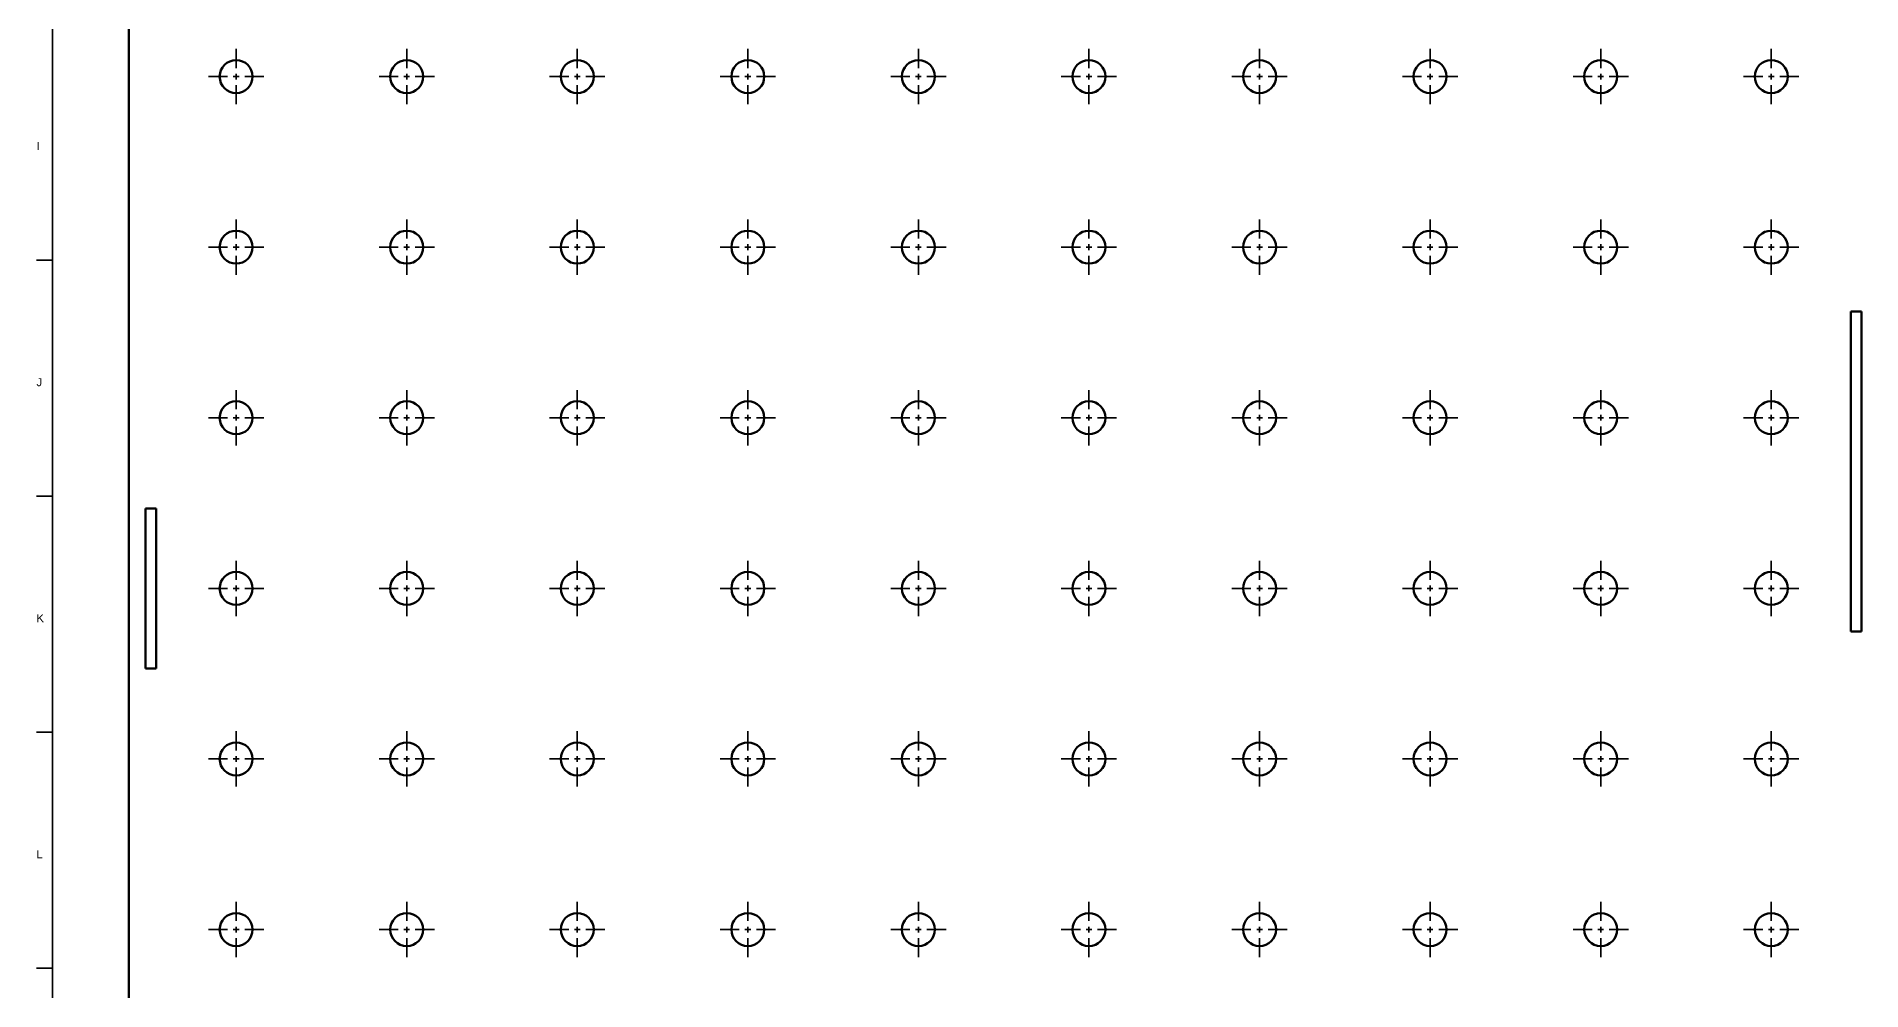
# Model space of a CAD drawing. Header units: millimetres. Extents: x 0 to 1200, y 0 to 1200.
# Drawn here: x 15 to 585, y 298 to 596 of the extents above; entities that cross this region are included whole.
import ezdxf

# ---------------------------------------------------------------- set-up
doc = ezdxf.new("R2010")
doc.units = ezdxf.units.MM
doc.header["$LTSCALE"] = 0.75
doc.linetypes.add('CENTER2', pattern=[28.575, 19.05, -3.175, 3.175, -3.175])
for name, color, linetype, lineweight in [('BORDER', 7, 'Continuous', 35), ('Smart Centers', 7, 'CENTER2', 35), ('Visible', 7, 'Continuous', 70)]:
    doc.layers.add(name, color=color, linetype=linetype, lineweight=lineweight)
doc.styles.get("Standard").update_dxf_attribs({"font": 'arial.ttf'})

# ---------------------------------------------------------------- blocks, each defined once
blk = doc.blocks.new('*U9')
at = {"layer": 'Smart Centers', "color": 0, "ltscale": 0.75, "transparency": 16777216}
for p, q in [((0, 2.678906), (0, 8.65)), ((-8.65, 0), (-2.678906, 0)), ((2.678906, 0), (8.65, 0)), ((0, -8.65), (0, -2.678906))]:
    blk.add_line(p, q, dxfattribs=at)
at = {"layer": 'Smart Centers', "color": 0, "linetype": 'Continuous', "ltscale": 0.75, "transparency": 16777216}
for p, q in [((-0.892969, 0), (0.892969, 0)), ((0, -0.892969), (0, 0.892969))]:
    blk.add_line(p, q, dxfattribs=at)
blk = doc.blocks.new('*U10')
at = {"layer": 'Smart Centers', "color": 0, "ltscale": 0.75, "transparency": 16777216}
for p, q in [((0, 2.678906), (0, 8.65)), ((-8.65, 0), (-2.678906, 0)), ((2.678906, 0), (8.65, 0)), ((0, -8.65), (0, -2.678906))]:
    blk.add_line(p, q, dxfattribs=at)
at = {"layer": 'Smart Centers', "color": 0, "linetype": 'Continuous', "ltscale": 0.75, "transparency": 16777216}
for p, q in [((-0.892969, 0), (0.892969, 0)), ((0, -0.892969), (0, 0.892969))]:
    blk.add_line(p, q, dxfattribs=at)
blk = doc.blocks.new('*U17')
at = {"layer": 'Smart Centers', "color": 0, "ltscale": 0.75, "transparency": 16777216}
for p, q in [((0, 2.678906), (0, 8.65)), ((-8.65, 0), (-2.678906, 0)), ((2.678906, 0), (8.65, 0)), ((0, -8.65), (0, -2.678906))]:
    blk.add_line(p, q, dxfattribs=at)
at = {"layer": 'Smart Centers', "color": 0, "linetype": 'Continuous', "ltscale": 0.75, "transparency": 16777216}
for p, q in [((-0.892969, 0), (0.892969, 0)), ((0, -0.892969), (0, 0.892969))]:
    blk.add_line(p, q, dxfattribs=at)
blk = doc.blocks.new('*U34')
at = {"layer": 'Smart Centers', "color": 0, "ltscale": 0.75, "transparency": 16777216}
for p, q in [((0, 2.678906), (0, 8.65)), ((-8.65, 0), (-2.678906, 0)), ((2.678906, 0), (8.65, 0)), ((0, -8.65), (0, -2.678906))]:
    blk.add_line(p, q, dxfattribs=at)
at = {"layer": 'Smart Centers', "color": 0, "linetype": 'Continuous', "ltscale": 0.75, "transparency": 16777216}
for p, q in [((-0.892969, 0), (0.892969, 0)), ((0, -0.892969), (0, 0.892969))]:
    blk.add_line(p, q, dxfattribs=at)
blk = doc.blocks.new('*U56')
at = {"layer": 'Smart Centers', "color": 0, "ltscale": 0.75, "transparency": 16777216}
for p, q in [((0, 2.678906), (0, 8.65)), ((-8.65, 0), (-2.678906, 0)), ((2.678906, 0), (8.65, 0)), ((0, -8.65), (0, -2.678906))]:
    blk.add_line(p, q, dxfattribs=at)
at = {"layer": 'Smart Centers', "color": 0, "linetype": 'Continuous', "ltscale": 0.75, "transparency": 16777216}
for p, q in [((-0.892969, 0), (0.892969, 0)), ((0, -0.892969), (0, 0.892969))]:
    blk.add_line(p, q, dxfattribs=at)
blk = doc.blocks.new('*U62')
at = {"layer": 'Smart Centers', "color": 0, "ltscale": 0.75, "transparency": 16777216}
for p, q in [((0, 2.678906), (0, 8.65)), ((-8.65, 0), (-2.678906, 0)), ((2.678906, 0), (8.65, 0)), ((0, -8.65), (0, -2.678906))]:
    blk.add_line(p, q, dxfattribs=at)
at = {"layer": 'Smart Centers', "color": 0, "linetype": 'Continuous', "ltscale": 0.75, "transparency": 16777216}
for p, q in [((-0.892969, 0), (0.892969, 0)), ((0, -0.892969), (0, 0.892969))]:
    blk.add_line(p, q, dxfattribs=at)
blk = doc.blocks.new('*U83')
at = {"layer": 'Smart Centers', "color": 0, "ltscale": 0.75, "transparency": 16777216}
for p, q in [((0, 2.678906), (0, 8.65)), ((-8.65, 0), (-2.678906, 0)), ((2.678906, 0), (8.65, 0)), ((0, -8.65), (0, -2.678906))]:
    blk.add_line(p, q, dxfattribs=at)
at = {"layer": 'Smart Centers', "color": 0, "linetype": 'Continuous', "ltscale": 0.75, "transparency": 16777216}
for p, q in [((-0.892969, 0), (0.892969, 0)), ((0, -0.892969), (0, 0.892969))]:
    blk.add_line(p, q, dxfattribs=at)
blk = doc.blocks.new('*U84')
at = {"layer": 'Smart Centers', "color": 0, "ltscale": 0.75, "transparency": 16777216}
for p, q in [((0, 2.678906), (0, 8.65)), ((-8.65, 0), (-2.678906, 0)), ((2.678906, 0), (8.65, 0)), ((0, -8.65), (0, -2.678906))]:
    blk.add_line(p, q, dxfattribs=at)
at = {"layer": 'Smart Centers', "color": 0, "linetype": 'Continuous', "ltscale": 0.75, "transparency": 16777216}
for p, q in [((-0.892969, 0), (0.892969, 0)), ((0, -0.892969), (0, 0.892969))]:
    blk.add_line(p, q, dxfattribs=at)
blk = doc.blocks.new('*U89')
at = {"layer": 'Smart Centers', "color": 0, "ltscale": 0.75, "transparency": 16777216}
for p, q in [((0, 2.678906), (0, 8.65)), ((-8.65, 0), (-2.678906, 0)), ((2.678906, 0), (8.65, 0)), ((0, -8.65), (0, -2.678906))]:
    blk.add_line(p, q, dxfattribs=at)
at = {"layer": 'Smart Centers', "color": 0, "linetype": 'Continuous', "ltscale": 0.75, "transparency": 16777216}
for p, q in [((-0.892969, 0), (0.892969, 0)), ((0, -0.892969), (0, 0.892969))]:
    blk.add_line(p, q, dxfattribs=at)
blk = doc.blocks.new('*U93')
at = {"layer": 'Smart Centers', "color": 0, "ltscale": 0.75, "transparency": 16777216}
for p, q in [((0, 2.678906), (0, 8.65)), ((-8.65, 0), (-2.678906, 0)), ((2.678906, 0), (8.65, 0)), ((0, -8.65), (0, -2.678906))]:
    blk.add_line(p, q, dxfattribs=at)
at = {"layer": 'Smart Centers', "color": 0, "linetype": 'Continuous', "ltscale": 0.75, "transparency": 16777216}
for p, q in [((-0.892969, 0), (0.892969, 0)), ((0, -0.892969), (0, 0.892969))]:
    blk.add_line(p, q, dxfattribs=at)
blk = doc.blocks.new('*U97')
at = {"layer": 'Smart Centers', "color": 0, "ltscale": 0.75, "transparency": 16777216}
for p, q in [((0, 2.678906), (0, 8.65)), ((-8.65, 0), (-2.678906, 0)), ((2.678906, 0), (8.65, 0)), ((0, -8.65), (0, -2.678906))]:
    blk.add_line(p, q, dxfattribs=at)
at = {"layer": 'Smart Centers', "color": 0, "linetype": 'Continuous', "ltscale": 0.75, "transparency": 16777216}
for p, q in [((-0.892969, 0), (0.892969, 0)), ((0, -0.892969), (0, 0.892969))]:
    blk.add_line(p, q, dxfattribs=at)
blk = doc.blocks.new('*U101')
at = {"layer": 'Smart Centers', "color": 0, "ltscale": 0.75, "transparency": 16777216}
for p, q in [((0, 2.678906), (0, 8.65)), ((-8.65, 0), (-2.678906, 0)), ((2.678906, 0), (8.65, 0)), ((0, -8.65), (0, -2.678906))]:
    blk.add_line(p, q, dxfattribs=at)
at = {"layer": 'Smart Centers', "color": 0, "linetype": 'Continuous', "ltscale": 0.75, "transparency": 16777216}
for p, q in [((-0.892969, 0), (0.892969, 0)), ((0, -0.892969), (0, 0.892969))]:
    blk.add_line(p, q, dxfattribs=at)
blk = doc.blocks.new('*U103')
at = {"layer": 'Smart Centers', "color": 0, "ltscale": 0.75, "transparency": 16777216}
for p, q in [((0, 2.678906), (0, 8.65)), ((-8.65, 0), (-2.678906, 0)), ((2.678906, 0), (8.65, 0)), ((0, -8.65), (0, -2.678906))]:
    blk.add_line(p, q, dxfattribs=at)
at = {"layer": 'Smart Centers', "color": 0, "linetype": 'Continuous', "ltscale": 0.75, "transparency": 16777216}
for p, q in [((-0.892969, 0), (0.892969, 0)), ((0, -0.892969), (0, 0.892969))]:
    blk.add_line(p, q, dxfattribs=at)
blk = doc.blocks.new('*U104')
at = {"layer": 'Smart Centers', "color": 0, "ltscale": 0.75, "transparency": 16777216}
for p, q in [((0, 2.678906), (0, 8.65)), ((-8.65, 0), (-2.678906, 0)), ((2.678906, 0), (8.65, 0)), ((0, -8.65), (0, -2.678906))]:
    blk.add_line(p, q, dxfattribs=at)
at = {"layer": 'Smart Centers', "color": 0, "linetype": 'Continuous', "ltscale": 0.75, "transparency": 16777216}
for p, q in [((-0.892969, 0), (0.892969, 0)), ((0, -0.892969), (0, 0.892969))]:
    blk.add_line(p, q, dxfattribs=at)
blk = doc.blocks.new('*U107')
at = {"layer": 'Smart Centers', "color": 0, "ltscale": 0.75, "transparency": 16777216}
for p, q in [((0, 2.678906), (0, 8.65)), ((-8.65, 0), (-2.678906, 0)), ((2.678906, 0), (8.65, 0)), ((0, -8.65), (0, -2.678906))]:
    blk.add_line(p, q, dxfattribs=at)
at = {"layer": 'Smart Centers', "color": 0, "linetype": 'Continuous', "ltscale": 0.75, "transparency": 16777216}
for p, q in [((-0.892969, 0), (0.892969, 0)), ((0, -0.892969), (0, 0.892969))]:
    blk.add_line(p, q, dxfattribs=at)
blk = doc.blocks.new('*U109')
at = {"layer": 'Smart Centers', "color": 0, "ltscale": 0.75, "transparency": 16777216}
for p, q in [((0, 2.678906), (0, 8.65)), ((-8.65, 0), (-2.678906, 0)), ((2.678906, 0), (8.65, 0)), ((0, -8.65), (0, -2.678906))]:
    blk.add_line(p, q, dxfattribs=at)
at = {"layer": 'Smart Centers', "color": 0, "linetype": 'Continuous', "ltscale": 0.75, "transparency": 16777216}
for p, q in [((-0.892969, 0), (0.892969, 0)), ((0, -0.892969), (0, 0.892969))]:
    blk.add_line(p, q, dxfattribs=at)
blk = doc.blocks.new('*U111')
at = {"layer": 'Smart Centers', "color": 0, "ltscale": 0.75, "transparency": 16777216}
for p, q in [((0, 2.678906), (0, 8.65)), ((-8.65, 0), (-2.678906, 0)), ((2.678906, 0), (8.65, 0)), ((0, -8.65), (0, -2.678906))]:
    blk.add_line(p, q, dxfattribs=at)
at = {"layer": 'Smart Centers', "color": 0, "linetype": 'Continuous', "ltscale": 0.75, "transparency": 16777216}
for p, q in [((-0.892969, 0), (0.892969, 0)), ((0, -0.892969), (0, 0.892969))]:
    blk.add_line(p, q, dxfattribs=at)
blk = doc.blocks.new('*U112')
at = {"layer": 'Smart Centers', "color": 0, "ltscale": 0.75, "transparency": 16777216}
for p, q in [((0, 2.678906), (0, 8.65)), ((-8.65, 0), (-2.678906, 0)), ((2.678906, 0), (8.65, 0)), ((0, -8.65), (0, -2.678906))]:
    blk.add_line(p, q, dxfattribs=at)
at = {"layer": 'Smart Centers', "color": 0, "linetype": 'Continuous', "ltscale": 0.75, "transparency": 16777216}
for p, q in [((-0.892969, 0), (0.892969, 0)), ((0, -0.892969), (0, 0.892969))]:
    blk.add_line(p, q, dxfattribs=at)
blk = doc.blocks.new('*U113')
at = {"layer": 'Smart Centers', "color": 0, "ltscale": 0.75, "transparency": 16777216}
for p, q in [((0, 2.678906), (0, 8.65)), ((-8.65, 0), (-2.678906, 0)), ((2.678906, 0), (8.65, 0)), ((0, -8.65), (0, -2.678906))]:
    blk.add_line(p, q, dxfattribs=at)
at = {"layer": 'Smart Centers', "color": 0, "linetype": 'Continuous', "ltscale": 0.75, "transparency": 16777216}
for p, q in [((-0.892969, 0), (0.892969, 0)), ((0, -0.892969), (0, 0.892969))]:
    blk.add_line(p, q, dxfattribs=at)
blk = doc.blocks.new('*U114')
at = {"layer": 'Smart Centers', "color": 0, "ltscale": 0.75, "transparency": 16777216}
for p, q in [((0, 2.678906), (0, 8.65)), ((-8.65, 0), (-2.678906, 0)), ((2.678906, 0), (8.65, 0)), ((0, -8.65), (0, -2.678906))]:
    blk.add_line(p, q, dxfattribs=at)
at = {"layer": 'Smart Centers', "color": 0, "linetype": 'Continuous', "ltscale": 0.75, "transparency": 16777216}
for p, q in [((-0.892969, 0), (0.892969, 0)), ((0, -0.892969), (0, 0.892969))]:
    blk.add_line(p, q, dxfattribs=at)
blk = doc.blocks.new('*U127')
at = {"layer": 'Smart Centers', "color": 0, "ltscale": 0.75, "transparency": 16777216}
for p, q in [((0, 2.678906), (0, 8.65)), ((-8.65, 0), (-2.678906, 0)), ((2.678906, 0), (8.65, 0)), ((0, -8.65), (0, -2.678906))]:
    blk.add_line(p, q, dxfattribs=at)
at = {"layer": 'Smart Centers', "color": 0, "linetype": 'Continuous', "ltscale": 0.75, "transparency": 16777216}
for p, q in [((-0.892969, 0), (0.892969, 0)), ((0, -0.892969), (0, 0.892969))]:
    blk.add_line(p, q, dxfattribs=at)
blk = doc.blocks.new('*U130')
at = {"layer": 'Smart Centers', "color": 0, "ltscale": 0.75, "transparency": 16777216}
for p, q in [((0, 2.678906), (0, 8.65)), ((-8.65, 0), (-2.678906, 0)), ((2.678906, 0), (8.65, 0)), ((0, -8.65), (0, -2.678906))]:
    blk.add_line(p, q, dxfattribs=at)
at = {"layer": 'Smart Centers', "color": 0, "linetype": 'Continuous', "ltscale": 0.75, "transparency": 16777216}
for p, q in [((-0.892969, 0), (0.892969, 0)), ((0, -0.892969), (0, 0.892969))]:
    blk.add_line(p, q, dxfattribs=at)
blk = doc.blocks.new('*U132')
at = {"layer": 'Smart Centers', "color": 0, "ltscale": 0.75, "transparency": 16777216}
for p, q in [((0, 2.678906), (0, 8.65)), ((-8.65, 0), (-2.678906, 0)), ((2.678906, 0), (8.65, 0)), ((0, -8.65), (0, -2.678906))]:
    blk.add_line(p, q, dxfattribs=at)
at = {"layer": 'Smart Centers', "color": 0, "linetype": 'Continuous', "ltscale": 0.75, "transparency": 16777216}
for p, q in [((-0.892969, 0), (0.892969, 0)), ((0, -0.892969), (0, 0.892969))]:
    blk.add_line(p, q, dxfattribs=at)
blk = doc.blocks.new('*U135')
at = {"layer": 'Smart Centers', "color": 0, "ltscale": 0.75, "transparency": 16777216}
for p, q in [((0, 2.678906), (0, 8.65)), ((-8.65, 0), (-2.678906, 0)), ((2.678906, 0), (8.65, 0)), ((0, -8.65), (0, -2.678906))]:
    blk.add_line(p, q, dxfattribs=at)
at = {"layer": 'Smart Centers', "color": 0, "linetype": 'Continuous', "ltscale": 0.75, "transparency": 16777216}
for p, q in [((-0.892969, 0), (0.892969, 0)), ((0, -0.892969), (0, 0.892969))]:
    blk.add_line(p, q, dxfattribs=at)
blk = doc.blocks.new('*U143')
at = {"layer": 'Smart Centers', "color": 0, "ltscale": 0.75, "transparency": 16777216}
for p, q in [((0, 2.678906), (0, 8.65)), ((-8.65, 0), (-2.678906, 0)), ((2.678906, 0), (8.65, 0)), ((0, -8.65), (0, -2.678906))]:
    blk.add_line(p, q, dxfattribs=at)
at = {"layer": 'Smart Centers', "color": 0, "linetype": 'Continuous', "ltscale": 0.75, "transparency": 16777216}
for p, q in [((-0.892969, 0), (0.892969, 0)), ((0, -0.892969), (0, 0.892969))]:
    blk.add_line(p, q, dxfattribs=at)
blk = doc.blocks.new('*U156')
at = {"layer": 'Smart Centers', "color": 0, "ltscale": 0.75, "transparency": 16777216}
for p, q in [((0, 2.678906), (0, 8.65)), ((-8.65, 0), (-2.678906, 0)), ((2.678906, 0), (8.65, 0)), ((0, -8.65), (0, -2.678906))]:
    blk.add_line(p, q, dxfattribs=at)
at = {"layer": 'Smart Centers', "color": 0, "linetype": 'Continuous', "ltscale": 0.75, "transparency": 16777216}
for p, q in [((-0.892969, 0), (0.892969, 0)), ((0, -0.892969), (0, 0.892969))]:
    blk.add_line(p, q, dxfattribs=at)
blk = doc.blocks.new('*U157')
at = {"layer": 'Smart Centers', "color": 0, "ltscale": 0.75, "transparency": 16777216}
for p, q in [((0, 2.678906), (0, 8.65)), ((-8.65, 0), (-2.678906, 0)), ((2.678906, 0), (8.65, 0)), ((0, -8.65), (0, -2.678906))]:
    blk.add_line(p, q, dxfattribs=at)
at = {"layer": 'Smart Centers', "color": 0, "linetype": 'Continuous', "ltscale": 0.75, "transparency": 16777216}
for p, q in [((-0.892969, 0), (0.892969, 0)), ((0, -0.892969), (0, 0.892969))]:
    blk.add_line(p, q, dxfattribs=at)
blk = doc.blocks.new('*U162')
at = {"layer": 'Smart Centers', "color": 0, "ltscale": 0.75, "transparency": 16777216}
for p, q in [((0, 2.678906), (0, 8.65)), ((-8.65, 0), (-2.678906, 0)), ((2.678906, 0), (8.65, 0)), ((0, -8.65), (0, -2.678906))]:
    blk.add_line(p, q, dxfattribs=at)
at = {"layer": 'Smart Centers', "color": 0, "linetype": 'Continuous', "ltscale": 0.75, "transparency": 16777216}
for p, q in [((-0.892969, 0), (0.892969, 0)), ((0, -0.892969), (0, 0.892969))]:
    blk.add_line(p, q, dxfattribs=at)
blk = doc.blocks.new('*U166')
at = {"layer": 'Smart Centers', "color": 0, "ltscale": 0.75, "transparency": 16777216}
for p, q in [((0, 2.678906), (0, 8.65)), ((-8.65, 0), (-2.678906, 0)), ((2.678906, 0), (8.65, 0)), ((0, -8.65), (0, -2.678906))]:
    blk.add_line(p, q, dxfattribs=at)
at = {"layer": 'Smart Centers', "color": 0, "linetype": 'Continuous', "ltscale": 0.75, "transparency": 16777216}
for p, q in [((-0.892969, 0), (0.892969, 0)), ((0, -0.892969), (0, 0.892969))]:
    blk.add_line(p, q, dxfattribs=at)
blk = doc.blocks.new('*U167')
at = {"layer": 'Smart Centers', "color": 0, "ltscale": 0.75, "transparency": 16777216}
for p, q in [((0, 2.678906), (0, 8.65)), ((-8.65, 0), (-2.678906, 0)), ((2.678906, 0), (8.65, 0)), ((0, -8.65), (0, -2.678906))]:
    blk.add_line(p, q, dxfattribs=at)
at = {"layer": 'Smart Centers', "color": 0, "linetype": 'Continuous', "ltscale": 0.75, "transparency": 16777216}
for p, q in [((-0.892969, 0), (0.892969, 0)), ((0, -0.892969), (0, 0.892969))]:
    blk.add_line(p, q, dxfattribs=at)
blk = doc.blocks.new('*U170')
at = {"layer": 'Smart Centers', "color": 0, "ltscale": 0.75, "transparency": 16777216}
for p, q in [((0, 2.678906), (0, 8.65)), ((-8.65, 0), (-2.678906, 0)), ((2.678906, 0), (8.65, 0)), ((0, -8.65), (0, -2.678906))]:
    blk.add_line(p, q, dxfattribs=at)
at = {"layer": 'Smart Centers', "color": 0, "linetype": 'Continuous', "ltscale": 0.75, "transparency": 16777216}
for p, q in [((-0.892969, 0), (0.892969, 0)), ((0, -0.892969), (0, 0.892969))]:
    blk.add_line(p, q, dxfattribs=at)
blk = doc.blocks.new('*U171')
at = {"layer": 'Smart Centers', "color": 0, "ltscale": 0.75, "transparency": 16777216}
for p, q in [((0, 2.678906), (0, 8.65)), ((-8.65, 0), (-2.678906, 0)), ((2.678906, 0), (8.65, 0)), ((0, -8.65), (0, -2.678906))]:
    blk.add_line(p, q, dxfattribs=at)
at = {"layer": 'Smart Centers', "color": 0, "linetype": 'Continuous', "ltscale": 0.75, "transparency": 16777216}
for p, q in [((-0.892969, 0), (0.892969, 0)), ((0, -0.892969), (0, 0.892969))]:
    blk.add_line(p, q, dxfattribs=at)
blk = doc.blocks.new('*U172')
at = {"layer": 'Smart Centers', "color": 0, "ltscale": 0.75, "transparency": 16777216}
for p, q in [((0, 2.678906), (0, 8.65)), ((-8.65, 0), (-2.678906, 0)), ((2.678906, 0), (8.65, 0)), ((0, -8.65), (0, -2.678906))]:
    blk.add_line(p, q, dxfattribs=at)
at = {"layer": 'Smart Centers', "color": 0, "linetype": 'Continuous', "ltscale": 0.75, "transparency": 16777216}
for p, q in [((-0.892969, 0), (0.892969, 0)), ((0, -0.892969), (0, 0.892969))]:
    blk.add_line(p, q, dxfattribs=at)
blk = doc.blocks.new('*U175')
at = {"layer": 'Smart Centers', "color": 0, "ltscale": 0.75, "transparency": 16777216}
for p, q in [((0, 2.678906), (0, 8.65)), ((-8.65, 0), (-2.678906, 0)), ((2.678906, 0), (8.65, 0)), ((0, -8.65), (0, -2.678906))]:
    blk.add_line(p, q, dxfattribs=at)
at = {"layer": 'Smart Centers', "color": 0, "linetype": 'Continuous', "ltscale": 0.75, "transparency": 16777216}
for p, q in [((-0.892969, 0), (0.892969, 0)), ((0, -0.892969), (0, 0.892969))]:
    blk.add_line(p, q, dxfattribs=at)
blk = doc.blocks.new('*U177')
at = {"layer": 'Smart Centers', "color": 0, "ltscale": 0.75, "transparency": 16777216}
for p, q in [((0, 2.678906), (0, 8.65)), ((-8.65, 0), (-2.678906, 0)), ((2.678906, 0), (8.65, 0)), ((0, -8.65), (0, -2.678906))]:
    blk.add_line(p, q, dxfattribs=at)
at = {"layer": 'Smart Centers', "color": 0, "linetype": 'Continuous', "ltscale": 0.75, "transparency": 16777216}
for p, q in [((-0.892969, 0), (0.892969, 0)), ((0, -0.892969), (0, 0.892969))]:
    blk.add_line(p, q, dxfattribs=at)
blk = doc.blocks.new('*U180')
at = {"layer": 'Smart Centers', "color": 0, "ltscale": 0.75, "transparency": 16777216}
for p, q in [((0, 2.678906), (0, 8.65)), ((-8.65, 0), (-2.678906, 0)), ((2.678906, 0), (8.65, 0)), ((0, -8.65), (0, -2.678906))]:
    blk.add_line(p, q, dxfattribs=at)
at = {"layer": 'Smart Centers', "color": 0, "linetype": 'Continuous', "ltscale": 0.75, "transparency": 16777216}
for p, q in [((-0.892969, 0), (0.892969, 0)), ((0, -0.892969), (0, 0.892969))]:
    blk.add_line(p, q, dxfattribs=at)
blk = doc.blocks.new('*U182')
at = {"layer": 'Smart Centers', "color": 0, "ltscale": 0.75, "transparency": 16777216}
for p, q in [((0, 2.678906), (0, 8.65)), ((-8.65, 0), (-2.678906, 0)), ((2.678906, 0), (8.65, 0)), ((0, -8.65), (0, -2.678906))]:
    blk.add_line(p, q, dxfattribs=at)
at = {"layer": 'Smart Centers', "color": 0, "linetype": 'Continuous', "ltscale": 0.75, "transparency": 16777216}
for p, q in [((-0.892969, 0), (0.892969, 0)), ((0, -0.892969), (0, 0.892969))]:
    blk.add_line(p, q, dxfattribs=at)
blk = doc.blocks.new('*U183')
at = {"layer": 'Smart Centers', "color": 0, "ltscale": 0.75, "transparency": 16777216}
for p, q in [((0, 2.678906), (0, 8.65)), ((-8.65, 0), (-2.678906, 0)), ((2.678906, 0), (8.65, 0)), ((0, -8.65), (0, -2.678906))]:
    blk.add_line(p, q, dxfattribs=at)
at = {"layer": 'Smart Centers', "color": 0, "linetype": 'Continuous', "ltscale": 0.75, "transparency": 16777216}
for p, q in [((-0.892969, 0), (0.892969, 0)), ((0, -0.892969), (0, 0.892969))]:
    blk.add_line(p, q, dxfattribs=at)
blk = doc.blocks.new('*U188')
at = {"layer": 'Smart Centers', "color": 0, "ltscale": 0.75, "transparency": 16777216}
for p, q in [((0, 2.678906), (0, 8.65)), ((-8.65, 0), (-2.678906, 0)), ((2.678906, 0), (8.65, 0)), ((0, -8.65), (0, -2.678906))]:
    blk.add_line(p, q, dxfattribs=at)
at = {"layer": 'Smart Centers', "color": 0, "linetype": 'Continuous', "ltscale": 0.75, "transparency": 16777216}
for p, q in [((-0.892969, 0), (0.892969, 0)), ((0, -0.892969), (0, 0.892969))]:
    blk.add_line(p, q, dxfattribs=at)
blk = doc.blocks.new('*U191')
at = {"layer": 'Smart Centers', "color": 0, "ltscale": 0.75, "transparency": 16777216}
for p, q in [((0, 2.678906), (0, 8.65)), ((-8.65, 0), (-2.678906, 0)), ((2.678906, 0), (8.65, 0)), ((0, -8.65), (0, -2.678906))]:
    blk.add_line(p, q, dxfattribs=at)
at = {"layer": 'Smart Centers', "color": 0, "linetype": 'Continuous', "ltscale": 0.75, "transparency": 16777216}
for p, q in [((-0.892969, 0), (0.892969, 0)), ((0, -0.892969), (0, 0.892969))]:
    blk.add_line(p, q, dxfattribs=at)
blk = doc.blocks.new('*U195')
at = {"layer": 'Smart Centers', "color": 0, "ltscale": 0.75, "transparency": 16777216}
for p, q in [((0, 2.678906), (0, 8.65)), ((-8.65, 0), (-2.678906, 0)), ((2.678906, 0), (8.65, 0)), ((0, -8.65), (0, -2.678906))]:
    blk.add_line(p, q, dxfattribs=at)
at = {"layer": 'Smart Centers', "color": 0, "linetype": 'Continuous', "ltscale": 0.75, "transparency": 16777216}
for p, q in [((-0.892969, 0), (0.892969, 0)), ((0, -0.892969), (0, 0.892969))]:
    blk.add_line(p, q, dxfattribs=at)
blk = doc.blocks.new('*U198')
at = {"layer": 'Smart Centers', "color": 0, "ltscale": 0.75, "transparency": 16777216}
for p, q in [((0, 2.678906), (0, 8.65)), ((-8.65, 0), (-2.678906, 0)), ((2.678906, 0), (8.65, 0)), ((0, -8.65), (0, -2.678906))]:
    blk.add_line(p, q, dxfattribs=at)
at = {"layer": 'Smart Centers', "color": 0, "linetype": 'Continuous', "ltscale": 0.75, "transparency": 16777216}
for p, q in [((-0.892969, 0), (0.892969, 0)), ((0, -0.892969), (0, 0.892969))]:
    blk.add_line(p, q, dxfattribs=at)
blk = doc.blocks.new('*U209')
at = {"layer": 'Smart Centers', "color": 0, "ltscale": 0.75, "transparency": 16777216}
for p, q in [((0, 2.678906), (0, 8.65)), ((-8.65, 0), (-2.678906, 0)), ((2.678906, 0), (8.65, 0)), ((0, -8.65), (0, -2.678906))]:
    blk.add_line(p, q, dxfattribs=at)
at = {"layer": 'Smart Centers', "color": 0, "linetype": 'Continuous', "ltscale": 0.75, "transparency": 16777216}
for p, q in [((-0.892969, 0), (0.892969, 0)), ((0, -0.892969), (0, 0.892969))]:
    blk.add_line(p, q, dxfattribs=at)
blk = doc.blocks.new('*U276')
at = {"layer": 'Smart Centers', "color": 0, "ltscale": 0.75, "transparency": 16777216}
for p, q in [((0, 2.678906), (0, 8.65)), ((-8.65, 0), (-2.678906, 0)), ((2.678906, 0), (8.65, 0)), ((0, -8.65), (0, -2.678906))]:
    blk.add_line(p, q, dxfattribs=at)
at = {"layer": 'Smart Centers', "color": 0, "linetype": 'Continuous', "ltscale": 0.75, "transparency": 16777216}
for p, q in [((-0.892969, 0), (0.892969, 0)), ((0, -0.892969), (0, 0.892969))]:
    blk.add_line(p, q, dxfattribs=at)
blk = doc.blocks.new('*U330')
at = {"layer": 'Smart Centers', "color": 0, "ltscale": 0.75, "transparency": 16777216}
for p, q in [((0, 2.678906), (0, 8.65)), ((-8.65, 0), (-2.678906, 0)), ((2.678906, 0), (8.65, 0)), ((0, -8.65), (0, -2.678906))]:
    blk.add_line(p, q, dxfattribs=at)
at = {"layer": 'Smart Centers', "color": 0, "linetype": 'Continuous', "ltscale": 0.75, "transparency": 16777216}
for p, q in [((-0.892969, 0), (0.892969, 0)), ((0, -0.892969), (0, 0.892969))]:
    blk.add_line(p, q, dxfattribs=at)
blk = doc.blocks.new('*U341')
at = {"layer": 'Smart Centers', "color": 0, "ltscale": 0.75, "transparency": 16777216}
for p, q in [((0, 2.678906), (0, 8.65)), ((-8.65, 0), (-2.678906, 0)), ((2.678906, 0), (8.65, 0)), ((0, -8.65), (0, -2.678906))]:
    blk.add_line(p, q, dxfattribs=at)
at = {"layer": 'Smart Centers', "color": 0, "linetype": 'Continuous', "ltscale": 0.75, "transparency": 16777216}
for p, q in [((-0.892969, 0), (0.892969, 0)), ((0, -0.892969), (0, 0.892969))]:
    blk.add_line(p, q, dxfattribs=at)
blk = doc.blocks.new('*U344')
at = {"layer": 'Smart Centers', "color": 0, "ltscale": 0.75, "transparency": 16777216}
for p, q in [((0, 2.678906), (0, 8.65)), ((-8.65, 0), (-2.678906, 0)), ((2.678906, 0), (8.65, 0)), ((0, -8.65), (0, -2.678906))]:
    blk.add_line(p, q, dxfattribs=at)
at = {"layer": 'Smart Centers', "color": 0, "linetype": 'Continuous', "ltscale": 0.75, "transparency": 16777216}
for p, q in [((-0.892969, 0), (0.892969, 0)), ((0, -0.892969), (0, 0.892969))]:
    blk.add_line(p, q, dxfattribs=at)
blk = doc.blocks.new('*U351')
at = {"layer": 'Smart Centers', "color": 0, "ltscale": 0.75, "transparency": 16777216}
for p, q in [((0, 2.678906), (0, 8.65)), ((-8.65, 0), (-2.678906, 0)), ((2.678906, 0), (8.65, 0)), ((0, -8.65), (0, -2.678906))]:
    blk.add_line(p, q, dxfattribs=at)
at = {"layer": 'Smart Centers', "color": 0, "linetype": 'Continuous', "ltscale": 0.75, "transparency": 16777216}
for p, q in [((-0.892969, 0), (0.892969, 0)), ((0, -0.892969), (0, 0.892969))]:
    blk.add_line(p, q, dxfattribs=at)
blk = doc.blocks.new('*U360')
at = {"layer": 'Smart Centers', "color": 0, "ltscale": 0.75, "transparency": 16777216}
for p, q in [((0, 2.678906), (0, 8.65)), ((-8.65, 0), (-2.678906, 0)), ((2.678906, 0), (8.65, 0)), ((0, -8.65), (0, -2.678906))]:
    blk.add_line(p, q, dxfattribs=at)
at = {"layer": 'Smart Centers', "color": 0, "linetype": 'Continuous', "ltscale": 0.75, "transparency": 16777216}
for p, q in [((-0.892969, 0), (0.892969, 0)), ((0, -0.892969), (0, 0.892969))]:
    blk.add_line(p, q, dxfattribs=at)
blk = doc.blocks.new('*U365')
at = {"layer": 'Smart Centers', "color": 0, "ltscale": 0.75, "transparency": 16777216}
for p, q in [((0, 2.678906), (0, 8.65)), ((-8.65, 0), (-2.678906, 0)), ((2.678906, 0), (8.65, 0)), ((0, -8.65), (0, -2.678906))]:
    blk.add_line(p, q, dxfattribs=at)
at = {"layer": 'Smart Centers', "color": 0, "linetype": 'Continuous', "ltscale": 0.75, "transparency": 16777216}
for p, q in [((-0.892969, 0), (0.892969, 0)), ((0, -0.892969), (0, 0.892969))]:
    blk.add_line(p, q, dxfattribs=at)
blk = doc.blocks.new('*U370')
at = {"layer": 'Smart Centers', "color": 0, "ltscale": 0.75, "transparency": 16777216}
for p, q in [((0, 2.678906), (0, 8.65)), ((-8.65, 0), (-2.678906, 0)), ((2.678906, 0), (8.65, 0)), ((0, -8.65), (0, -2.678906))]:
    blk.add_line(p, q, dxfattribs=at)
at = {"layer": 'Smart Centers', "color": 0, "linetype": 'Continuous', "ltscale": 0.75, "transparency": 16777216}
for p, q in [((-0.892969, 0), (0.892969, 0)), ((0, -0.892969), (0, 0.892969))]:
    blk.add_line(p, q, dxfattribs=at)
blk = doc.blocks.new('*U371')
at = {"layer": 'Smart Centers', "color": 0, "ltscale": 0.75, "transparency": 16777216}
for p, q in [((0, 2.678906), (0, 8.65)), ((-8.65, 0), (-2.678906, 0)), ((2.678906, 0), (8.65, 0)), ((0, -8.65), (0, -2.678906))]:
    blk.add_line(p, q, dxfattribs=at)
at = {"layer": 'Smart Centers', "color": 0, "linetype": 'Continuous', "ltscale": 0.75, "transparency": 16777216}
for p, q in [((-0.892969, 0), (0.892969, 0)), ((0, -0.892969), (0, 0.892969))]:
    blk.add_line(p, q, dxfattribs=at)
blk = doc.blocks.new('*U376')
at = {"layer": 'Smart Centers', "color": 0, "ltscale": 0.75, "transparency": 16777216}
for p, q in [((0, 2.678906), (0, 8.65)), ((-8.65, 0), (-2.678906, 0)), ((2.678906, 0), (8.65, 0)), ((0, -8.65), (0, -2.678906))]:
    blk.add_line(p, q, dxfattribs=at)
at = {"layer": 'Smart Centers', "color": 0, "linetype": 'Continuous', "ltscale": 0.75, "transparency": 16777216}
for p, q in [((-0.892969, 0), (0.892969, 0)), ((0, -0.892969), (0, 0.892969))]:
    blk.add_line(p, q, dxfattribs=at)
blk = doc.blocks.new('*U379')
at = {"layer": 'Smart Centers', "color": 0, "ltscale": 0.75, "transparency": 16777216}
for p, q in [((0, 2.678906), (0, 8.65)), ((-8.65, 0), (-2.678906, 0)), ((2.678906, 0), (8.65, 0)), ((0, -8.65), (0, -2.678906))]:
    blk.add_line(p, q, dxfattribs=at)
at = {"layer": 'Smart Centers', "color": 0, "linetype": 'Continuous', "ltscale": 0.75, "transparency": 16777216}
for p, q in [((-0.892969, 0), (0.892969, 0)), ((0, -0.892969), (0, 0.892969))]:
    blk.add_line(p, q, dxfattribs=at)
blk = doc.blocks.new('*U383')
at = {"layer": 'Smart Centers', "color": 0, "ltscale": 0.75, "transparency": 16777216}
for p, q in [((0, 2.678906), (0, 8.65)), ((-8.65, 0), (-2.678906, 0)), ((2.678906, 0), (8.65, 0)), ((0, -8.65), (0, -2.678906))]:
    blk.add_line(p, q, dxfattribs=at)
at = {"layer": 'Smart Centers', "color": 0, "linetype": 'Continuous', "ltscale": 0.75, "transparency": 16777216}
for p, q in [((-0.892969, 0), (0.892969, 0)), ((0, -0.892969), (0, 0.892969))]:
    blk.add_line(p, q, dxfattribs=at)
blk = doc.blocks.new('*U384')
at = {"layer": 'Smart Centers', "color": 0, "ltscale": 0.75, "transparency": 16777216}
for p, q in [((0, 2.678906), (0, 8.65)), ((-8.65, 0), (-2.678906, 0)), ((2.678906, 0), (8.65, 0)), ((0, -8.65), (0, -2.678906))]:
    blk.add_line(p, q, dxfattribs=at)
at = {"layer": 'Smart Centers', "color": 0, "linetype": 'Continuous', "ltscale": 0.75, "transparency": 16777216}
for p, q in [((-0.892969, 0), (0.892969, 0)), ((0, -0.892969), (0, 0.892969))]:
    blk.add_line(p, q, dxfattribs=at)
blk = doc.blocks.new('*U385')
at = {"layer": 'Smart Centers', "color": 0, "ltscale": 0.75, "transparency": 16777216}
for p, q in [((0, 2.678906), (0, 8.65)), ((-8.65, 0), (-2.678906, 0)), ((2.678906, 0), (8.65, 0)), ((0, -8.65), (0, -2.678906))]:
    blk.add_line(p, q, dxfattribs=at)
at = {"layer": 'Smart Centers', "color": 0, "linetype": 'Continuous', "ltscale": 0.75, "transparency": 16777216}
for p, q in [((-0.892969, 0), (0.892969, 0)), ((0, -0.892969), (0, 0.892969))]:
    blk.add_line(p, q, dxfattribs=at)
blk = doc.blocks.new('*U391')
at = {"layer": 'Smart Centers', "color": 0, "ltscale": 0.75, "transparency": 16777216}
for p, q in [((0, 2.678906), (0, 8.65)), ((-8.65, 0), (-2.678906, 0)), ((2.678906, 0), (8.65, 0)), ((0, -8.65), (0, -2.678906))]:
    blk.add_line(p, q, dxfattribs=at)
at = {"layer": 'Smart Centers', "color": 0, "linetype": 'Continuous', "ltscale": 0.75, "transparency": 16777216}
for p, q in [((-0.892969, 0), (0.892969, 0)), ((0, -0.892969), (0, 0.892969))]:
    blk.add_line(p, q, dxfattribs=at)
blk = doc.blocks.new('*U393')
at = {"layer": 'Smart Centers', "color": 0, "ltscale": 0.75, "transparency": 16777216}
for p, q in [((0, 2.678906), (0, 8.65)), ((-8.65, 0), (-2.678906, 0)), ((2.678906, 0), (8.65, 0)), ((0, -8.65), (0, -2.678906))]:
    blk.add_line(p, q, dxfattribs=at)
at = {"layer": 'Smart Centers', "color": 0, "linetype": 'Continuous', "ltscale": 0.75, "transparency": 16777216}
for p, q in [((-0.892969, 0), (0.892969, 0)), ((0, -0.892969), (0, 0.892969))]:
    blk.add_line(p, q, dxfattribs=at)
blk = doc.blocks.new('*U396')
at = {"layer": 'Smart Centers', "color": 0, "ltscale": 0.75, "transparency": 16777216}
for p, q in [((0, 2.678906), (0, 8.65)), ((-8.65, 0), (-2.678906, 0)), ((2.678906, 0), (8.65, 0)), ((0, -8.65), (0, -2.678906))]:
    blk.add_line(p, q, dxfattribs=at)
at = {"layer": 'Smart Centers', "color": 0, "linetype": 'Continuous', "ltscale": 0.75, "transparency": 16777216}
for p, q in [((-0.892969, 0), (0.892969, 0)), ((0, -0.892969), (0, 0.892969))]:
    blk.add_line(p, q, dxfattribs=at)
blk = doc.blocks.new('Custom1200.000000x1200.000000x24x16')
for p, q in [((20, 10), (20, 1190)), ((20, 526.25), (15, 526.25)), ((20, 452.5), (15, 452.5)), ((20, 378.75), (15, 378.75)), ((20, 305), (15, 305))]:
    blk.add_line(p, q)
at = {"char_height": 2.5, "attachment_point": 1}
for s, insert in [('I', (15, 563.125)), ('J', (15, 489.375)), ('K', (15, 415.625)), ('L', (15, 341.875))]:
    blk.add_mtext(s, dxfattribs=dict(at, insert=insert))

msp = doc.modelspace()

# ---------------------------------------------------------------- linework, layer by layer
at = {"layer": 'Visible', "extrusion": (-1e-16, -1, 0)}
for p, q in [((43.886866, 1150.002746), (43.886866, 70.502746)), ((581.986866, 510.252746), (585.286866, 510.252746)), ((581.986866, 410.252746), (581.986866, 510.252746)), ((585.286866, 510.252746), (585.286866, 410.252746)), ((49.086866, 448.702746), (52.386866, 448.702746)), ((49.086866, 398.702746), (49.086866, 448.702746)), ((52.386866, 448.702746), (52.386866, 398.702746)), ((585.286866, 410.252746), (581.986866, 410.252746)), ((52.386866, 398.702746), (49.086866, 398.702746))]:
    msp.add_line(p, q, dxfattribs=at)
at = {"layer": 'Visible', "extrusion": (0, 0, -1)}
for centre in [(-77.386866, 583.602746), (-130.686866, 583.602746), (-183.986866, 583.602746), (-237.286866, 583.602746), (-290.586866, 583.602746), (-343.886866, 583.602746), (-397.186866, 583.602746), (-450.486866, 583.602746), (-503.786866, 583.602746), (-557.086866, 583.602746), (-77.386866, 530.302746), (-130.686866, 530.302746), (-183.986866, 530.302746), (-237.286866, 530.302746), (-290.586866, 530.302746), (-343.886866, 530.302746), (-397.186866, 530.302746), (-450.486866, 530.302746), (-503.786866, 530.302746), (-557.086866, 530.302746), (-77.386866, 477.002746), (-130.686866, 477.002746), (-183.986866, 477.002746), (-237.286866, 477.002746), (-290.586866, 477.002746), (-343.886866, 477.002746), (-397.186866, 477.002746), (-450.486866, 477.002746), (-503.786866, 477.002746), (-557.086866, 477.002746), (-77.386866, 423.702746), (-130.686866, 423.702746), (-183.986866, 423.702746), (-237.286866, 423.702746), (-290.586866, 423.702746), (-343.886866, 423.702746), (-397.186866, 423.702746), (-450.486866, 423.702746), (-503.786866, 423.702746), (-557.086866, 423.702746), (-77.386866, 370.402746), (-130.686866, 370.402746), (-183.986866, 370.402746), (-237.286866, 370.402746), (-290.586866, 370.402746), (-343.886866, 370.402746), (-397.186866, 370.402746), (-450.486866, 370.402746), (-503.786866, 370.402746), (-557.086866, 370.402746), (-77.386866, 317.102746), (-130.686866, 317.102746), (-183.986866, 317.102746), (-237.286866, 317.102746), (-290.586866, 317.102746), (-343.886866, 317.102746), (-397.186866, 317.102746), (-450.486866, 317.102746), (-503.786866, 317.102746), (-557.086866, 317.102746)]:
    msp.add_circle(centre, 5.15, dxfattribs=at)

# ---------------------------------------------------------------- block references
at = {"layer": 'BORDER'}
msp.add_blockref('Custom1200.000000x1200.000000x24x16', (0, 0), dxfattribs=at)
at = {"layer": 'Smart Centers', "ltscale": 0.75}
for name, p in [('*U365', (77.386866, 583.602746)), ('*U183', (130.686866, 583.602746)), ('*U34', (183.986866, 583.602746)), ('*U135', (237.286866, 583.602746)), ('*U166', (290.586866, 583.602746)), ('*U56', (343.886866, 583.602746)), ('*U396', (397.186866, 583.602746)), ('*U143', (450.486866, 583.602746)), ('*U195', (503.786866, 583.602746)), ('*U83', (557.086866, 583.602746)), ('*U344', (77.386866, 530.302746)), ('*U341', (130.686866, 530.302746)), ('*U156', (183.986866, 530.302746)), ('*U62', (237.286866, 530.302746)), ('*U103', (290.586866, 530.302746)), ('*U384', (343.886866, 530.302746)), ('*U84', (397.186866, 530.302746)), ('*U330', (450.486866, 530.302746)), ('*U171', (503.786866, 530.302746)), ('*U276', (557.086866, 530.302746)), ('*U391', (77.386866, 477.002746)), ('*U371', (130.686866, 477.002746)), ('*U351', (183.986866, 477.002746)), ('*U393', (237.286866, 477.002746)), ('*U360', (290.586866, 477.002746)), ('*U370', (343.886866, 477.002746)), ('*U376', (397.186866, 477.002746)), ('*U379', (450.486866, 477.002746)), ('*U383', (503.786866, 477.002746)), ('*U385', (557.086866, 477.002746)), ('*U157', (77.386866, 423.702746)), ('*U162', (130.686866, 423.702746)), ('*U167', (183.986866, 423.702746)), ('*U172', (237.286866, 423.702746)), ('*U177', (290.586866, 423.702746)), ('*U182', (343.886866, 423.702746)), ('*U188', (397.186866, 423.702746)), ('*U191', (450.486866, 423.702746)), ('*U209', (503.786866, 423.702746)), ('*U198', (557.086866, 423.702746)), ('*U89', (77.386866, 370.402746)), ('*U93', (130.686866, 370.402746)), ('*U97', (183.986866, 370.402746)), ('*U101', (237.286866, 370.402746)), ('*U104', (290.586866, 370.402746)), ('*U107', (343.886866, 370.402746)), ('*U109', (397.186866, 370.402746)), ('*U111', (450.486866, 370.402746)), ('*U112', (503.786866, 370.402746)), ('*U114', (557.086866, 370.402746)), ('*U113', (77.386866, 317.102746)), ('*U10', (130.686866, 317.102746)), ('*U127', (183.986866, 317.102746)), ('*U130', (237.286866, 317.102746)), ('*U170', (290.586866, 317.102746)), ('*U175', (343.886866, 317.102746)), ('*U180', (397.186866, 317.102746)), ('*U132', (450.486866, 317.102746)), ('*U9', (503.786866, 317.102746)), ('*U17', (557.086866, 317.102746))]:
    msp.add_blockref(name, p, dxfattribs=at)

doc.saveas('drawing.dxf')
